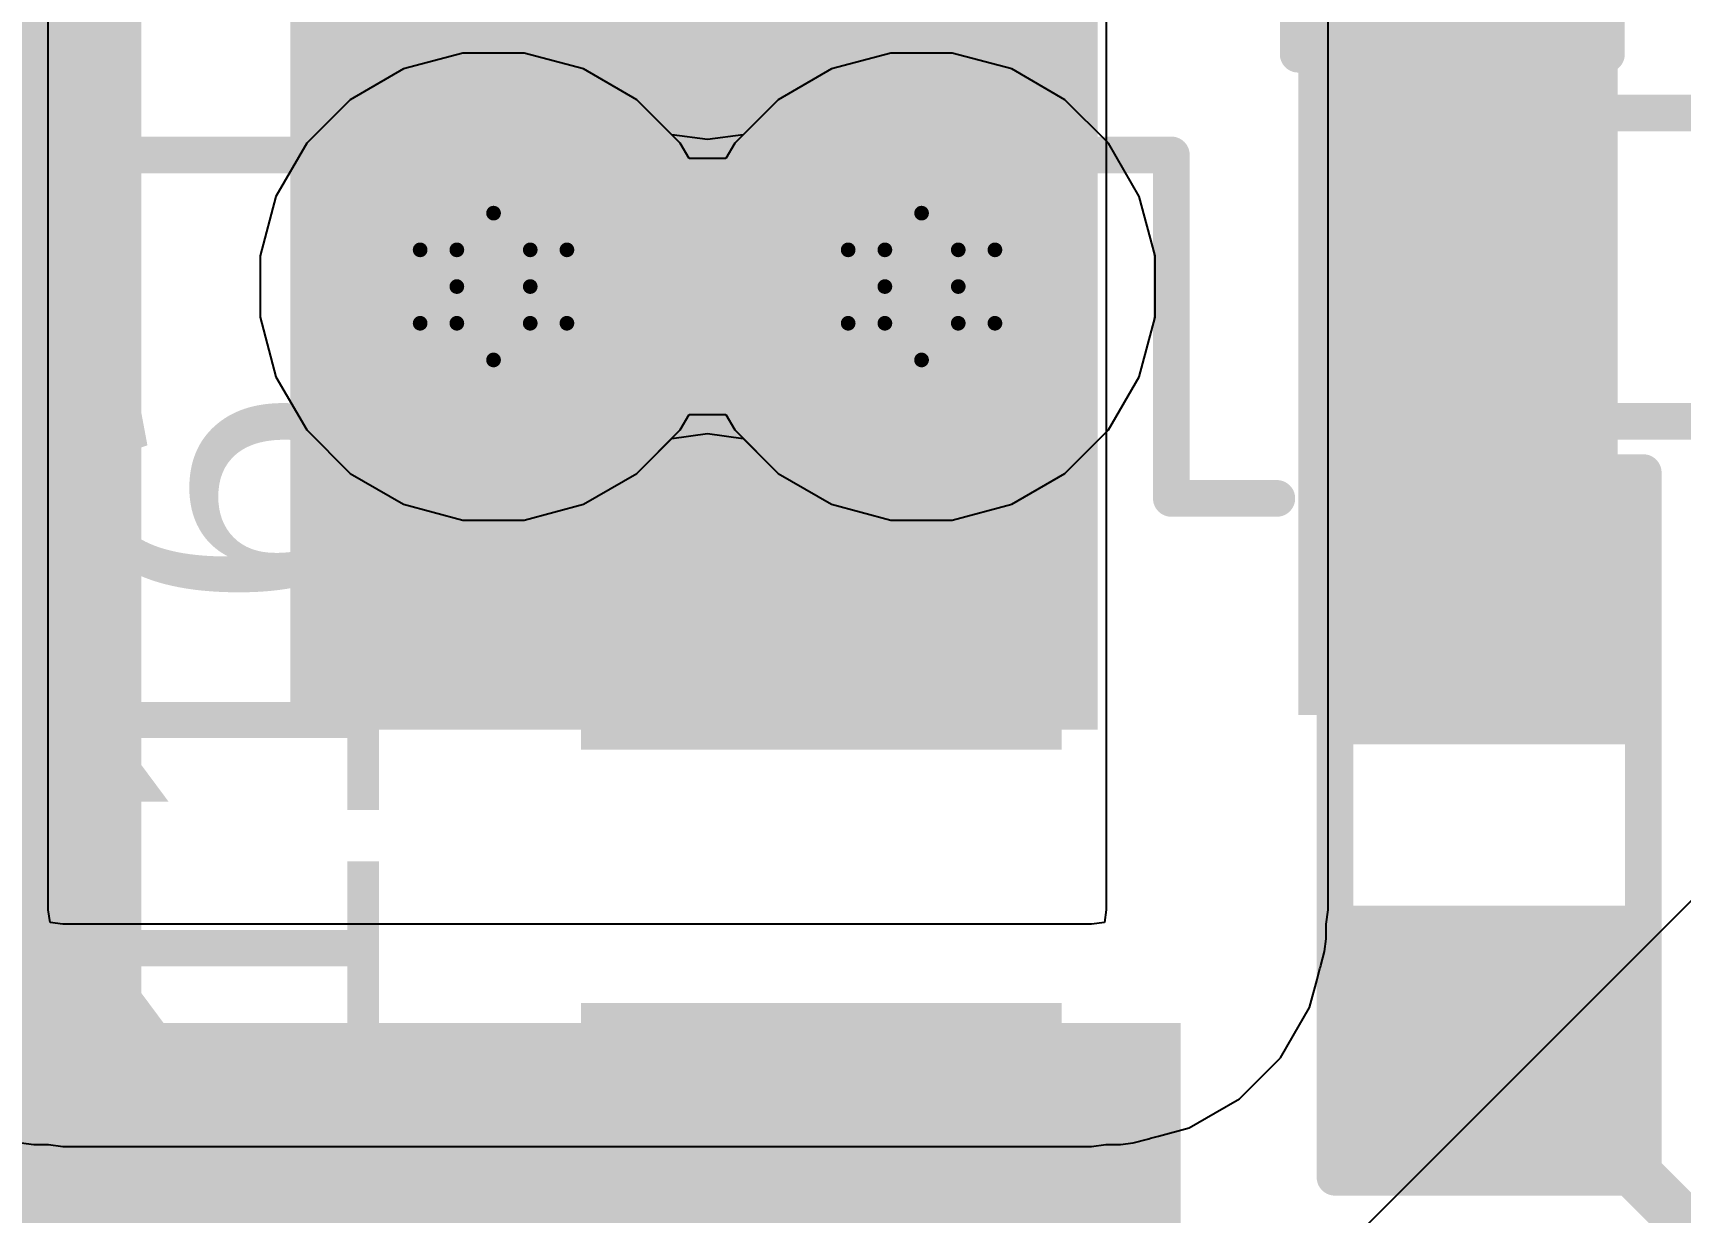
# Model space of a CAD drawing. Header units: inches. Extents: x -3 to 5437, y -3 to 5435.
# Drawn here: x 53.49 to 59.19, y 61.14 to 65.22 of the extents above; entities that cross this region are included whole.
import ezdxf

# ---------------------------------------------------------------- set-up
doc = ezdxf.new("R2010")
doc.units = ezdxf.units.IN
for name, color, linetype in [('Bottom Layer', 5, 'Continuous'), ('Bottom Solder', 6, 'Continuous'), ('Drill Drawing', 1, 'Continuous'), ('GND', 16, 'Continuous'), ('PWR', 76, 'Continuous'), ('Top Layer', 1, 'Continuous'), ('Top Overlay', 2, 'Continuous'), ('Top Paste', 8, 'Continuous'), ('Top Solder', 216, 'Continuous'), ('Via Holes', 16, 'Continuous')]:
    doc.layers.add(name, color=color, linetype=linetype)
doc.styles.add('Arial', font='', dxfattribs={"height": 0.2})
doc.styles.get('Arial').set_extended_font_data('Arial')

# ---------------------------------------------------------------- blocks, each defined once
blk = doc.blocks.new('C___0805_17')
at = {"layer": 'Top Layer'}
for points in [[(-1.524, 0.762), (-0.508, 0.762), (-0.508, -0.762), (-1.524, -0.762)], [(0.508, 0.762), (1.524, 0.762), (1.524, -0.762), (0.508, -0.762)]]:
    blk.add_hatch(color=1, dxfattribs=at).paths.add_polyline_path(points)
at = {"layer": 'Top Paste'}
for points in [[(-1.524, 0.762), (-0.508, 0.762), (-0.508, -0.762), (-1.524, -0.762)], [(0.508, 0.762), (1.524, 0.762), (1.524, -0.762), (0.508, -0.762)]]:
    blk.add_hatch(color=8, dxfattribs=at).paths.add_polyline_path(points)
at = {"layer": 'Top Solder'}
for points in [[(-1.594, 0.832), (-0.438, 0.832), (-0.438, -0.832), (-1.594, -0.832)], [(0.438, 0.832), (1.594, 0.832), (1.594, -0.832), (0.438, -0.832)]]:
    blk.add_hatch(color=216, dxfattribs=at).paths.add_polyline_path(points)
at = {"layer": 'Top Overlay'}
for points in [[(-1.6256, -0.8636, 0.127, 0.127, 0), (-1.6256, 0.8636, 0.127, 0.127, 0)], [(-0.6096, 0.8636, 0.127, 0.127, 0), (-1.6256, 0.8636, 0.127, 0.127, 0)], [(1.6256, 0.8636, 0.127, 0.127, 0), (0.6096, 0.8636, 0.127, 0.127, 0)], [(1.6256, -0.8636, 0.127, 0.127, 0), (1.6256, 0.8636, 0.127, 0.127, 0)], [(-0.6096, -0.8636, 0.127, 0.127, 0), (-1.6256, -0.8636, 0.127, 0.127, 0)], [(1.6256, -0.8636, 0.127, 0.127, 0), (0.6096, -0.8636, 0.127, 0.127, 0)]]:
    blk.add_lwpolyline(points, format="xyseb", dxfattribs=at)
for points in [[(-1.6574, 0.8636, 0.0635, 0.0635, 1), (-1.5938, 0.8636, 0.0635, 0.0635, 1)], [(-1.6574, 0.8636, 0.0635, 0.0635, 1), (-1.5938, 0.8636, 0.0635, 0.0635, 1)], [(-0.6413, 0.8636, 0.0635, 0.0635, 1), (-0.5778, 0.8636, 0.0635, 0.0635, 1)], [(0.5778, 0.8636, 0.0635, 0.0635, 1), (0.6413, 0.8636, 0.0635, 0.0635, 1)], [(1.5938, 0.8636, 0.0635, 0.0635, 1), (1.6574, 0.8636, 0.0635, 0.0635, 1)], [(1.5938, 0.8636, 0.0635, 0.0635, 1), (1.6574, 0.8636, 0.0635, 0.0635, 1)], [(-1.6574, -0.8636, 0.0635, 0.0635, 1), (-1.5938, -0.8636, 0.0635, 0.0635, 1)], [(-1.6574, -0.8636, 0.0635, 0.0635, 1), (-1.5938, -0.8636, 0.0635, 0.0635, 1)], [(-0.6413, -0.8636, 0.0635, 0.0635, 1), (-0.5778, -0.8636, 0.0635, 0.0635, 1)], [(0.5778, -0.8636, 0.0635, 0.0635, 1), (0.6413, -0.8636, 0.0635, 0.0635, 1)], [(1.5938, -0.8636, 0.0635, 0.0635, 1), (1.6574, -0.8636, 0.0635, 0.0635, 1)], [(1.5938, -0.8636, 0.0635, 0.0635, 1), (1.6574, -0.8636, 0.0635, 0.0635, 1)]]:
    blk.add_lwpolyline(points, format="xyseb", close=True, dxfattribs=at)
blk = doc.blocks.new('R___0603_23')
at = {"layer": 'Top Layer'}
for points in [[(-0.381, 0.4445), (-0.381, -0.4445), (-1.143, -0.4445), (-1.143, 0.4445)], [(1.143, 0.4445), (1.143, -0.4445), (0.381, -0.4445), (0.381, 0.4445)]]:
    blk.add_hatch(color=1, dxfattribs=at).paths.add_polyline_path(points)
at = {"layer": 'Top Paste'}
for points in [[(-0.381, 0.4445), (-0.381, -0.4445), (-1.143, -0.4445), (-1.143, 0.4445)], [(1.143, 0.4445), (1.143, -0.4445), (0.381, -0.4445), (0.381, 0.4445)]]:
    blk.add_hatch(color=8, dxfattribs=at).paths.add_polyline_path(points)
at = {"layer": 'Top Solder'}
for points in [[(-0.2794, 0.5461), (-0.2794, -0.5461), (-1.2446, -0.5461), (-1.2446, 0.5461)], [(1.2446, 0.5461), (1.2446, -0.5461), (0.2794, -0.5461), (0.2794, 0.5461)]]:
    blk.add_hatch(color=216, dxfattribs=at).paths.add_polyline_path(points)
at = {"layer": 'Top Overlay'}
for points in [[(-1.2192, 0.5334, 0.127, 0.127, 0), (-1.2192, -0.5334, 0.127, 0.127, 0)], [(-1.2192, 0.5334, 0.127, 0.127, 0), (1.2192, 0.5334, 0.127, 0.127, 0)], [(1.2192, 0.5334, 0.127, 0.127, 0), (1.2192, -0.5334, 0.127, 0.127, 0)], [(-1.2192, -0.5334, 0.127, 0.127, 0), (1.2192, -0.5334, 0.127, 0.127, 0)]]:
    blk.add_lwpolyline(points, format="xyseb", dxfattribs=at)
for points in [[(-1.25095, 0.5334, 0.0635, 0.0635, 1), (-1.18745, 0.5334, 0.0635, 0.0635, 1)], [(-1.25095, 0.5334, 0.0635, 0.0635, 1), (-1.18745, 0.5334, 0.0635, 0.0635, 1)], [(1.18745, 0.5334, 0.0635, 0.0635, 1), (1.25095, 0.5334, 0.0635, 0.0635, 1)], [(1.18745, 0.5334, 0.0635, 0.0635, 1), (1.25095, 0.5334, 0.0635, 0.0635, 1)], [(-1.25095, -0.5334, 0.0635, 0.0635, 1), (-1.18745, -0.5334, 0.0635, 0.0635, 1)], [(-1.25095, -0.5334, 0.0635, 0.0635, 1), (-1.18745, -0.5334, 0.0635, 0.0635, 1)], [(1.18745, -0.5334, 0.0635, 0.0635, 1), (1.25095, -0.5334, 0.0635, 0.0635, 1)], [(1.18745, -0.5334, 0.0635, 0.0635, 1), (1.25095, -0.5334, 0.0635, 0.0635, 1)]]:
    blk.add_lwpolyline(points, format="xyseb", close=True, dxfattribs=at)
blk = doc.blocks.new('R___0603_24')
at = {"layer": 'Top Layer'}
for points in [[(-0.381, 0.4445), (-0.381, -0.4445), (-1.143, -0.4445), (-1.143, 0.4445)], [(1.143, 0.4445), (1.143, -0.4445), (0.381, -0.4445), (0.381, 0.4445)]]:
    blk.add_hatch(color=1, dxfattribs=at).paths.add_polyline_path(points)
at = {"layer": 'Top Paste'}
for points in [[(-0.381, 0.4445), (-0.381, -0.4445), (-1.143, -0.4445), (-1.143, 0.4445)], [(1.143, 0.4445), (1.143, -0.4445), (0.381, -0.4445), (0.381, 0.4445)]]:
    blk.add_hatch(color=8, dxfattribs=at).paths.add_polyline_path(points)
at = {"layer": 'Top Solder'}
for points in [[(-0.2794, 0.5461), (-0.2794, -0.5461), (-1.2446, -0.5461), (-1.2446, 0.5461)], [(1.2446, 0.5461), (1.2446, -0.5461), (0.2794, -0.5461), (0.2794, 0.5461)]]:
    blk.add_hatch(color=216, dxfattribs=at).paths.add_polyline_path(points)
at = {"layer": 'Top Overlay'}
for points in [[(-1.2192, -0.5334, 0.127, 0.127, 0), (-1.2192, 0.5334, 0.127, 0.127, 0)], [(-1.2192, 0.5334, 0.127, 0.127, 0), (1.2192, 0.5334, 0.127, 0.127, 0)], [(1.2192, -0.5334, 0.127, 0.127, 0), (1.2192, 0.5334, 0.127, 0.127, 0)], [(-1.2192, -0.5334, 0.127, 0.127, 0), (1.2192, -0.5334, 0.127, 0.127, 0)]]:
    blk.add_lwpolyline(points, format="xyseb", dxfattribs=at)
for points in [[(-1.25095, 0.5334, 0.0635, 0.0635, 1), (-1.18745, 0.5334, 0.0635, 0.0635, 1)], [(-1.25095, 0.5334, 0.0635, 0.0635, 1), (-1.18745, 0.5334, 0.0635, 0.0635, 1)], [(1.18745, 0.5334, 0.0635, 0.0635, 1), (1.25095, 0.5334, 0.0635, 0.0635, 1)], [(1.18745, 0.5334, 0.0635, 0.0635, 1), (1.25095, 0.5334, 0.0635, 0.0635, 1)], [(-1.25095, -0.5334, 0.0635, 0.0635, 1), (-1.18745, -0.5334, 0.0635, 0.0635, 1)], [(-1.25095, -0.5334, 0.0635, 0.0635, 1), (-1.18745, -0.5334, 0.0635, 0.0635, 1)], [(1.18745, -0.5334, 0.0635, 0.0635, 1), (1.25095, -0.5334, 0.0635, 0.0635, 1)], [(1.18745, -0.5334, 0.0635, 0.0635, 1), (1.25095, -0.5334, 0.0635, 0.0635, 1)]]:
    blk.add_lwpolyline(points, format="xyseb", close=True, dxfattribs=at)
blk = doc.blocks.new('C___0603_32')
at = {"layer": 'Top Layer'}
for points in [[(-0.381, 0.4445), (-0.381, -0.4445), (-1.143, -0.4445), (-1.143, 0.4445)], [(1.143, 0.4445), (1.143, -0.4445), (0.381, -0.4445), (0.381, 0.4445)]]:
    blk.add_hatch(color=1, dxfattribs=at).paths.add_polyline_path(points)
at = {"layer": 'Top Paste'}
for points in [[(-0.381, 0.4445), (-0.381, -0.4445), (-1.143, -0.4445), (-1.143, 0.4445)], [(1.143, 0.4445), (1.143, -0.4445), (0.381, -0.4445), (0.381, 0.4445)]]:
    blk.add_hatch(color=8, dxfattribs=at).paths.add_polyline_path(points)
at = {"layer": 'Top Solder'}
for points in [[(-0.321, 0.5045), (-0.321, -0.5045), (-1.203, -0.5045), (-1.203, 0.5045)], [(1.203, 0.5045), (1.203, -0.5045), (0.321, -0.5045), (0.321, 0.5045)]]:
    blk.add_hatch(color=216, dxfattribs=at).paths.add_polyline_path(points)
at = {"layer": 'Top Overlay'}
for points in [[(-1.2446, -0.5334, 0.127, 0.127, 0), (-1.2446, 0.5334, 0.127, 0.127, 0)], [(-0.4572, 0.5334, 0.127, 0.127, 0), (-1.2446, 0.5334, 0.127, 0.127, 0)], [(1.2446, 0.5334, 0.127, 0.127, 0), (0.4572, 0.5334, 0.127, 0.127, 0)], [(1.2446, -0.5334, 0.127, 0.127, 0), (1.2446, 0.5334, 0.127, 0.127, 0)], [(-0.4572, -0.5334, 0.127, 0.127, 0), (-1.2446, -0.5334, 0.127, 0.127, 0)], [(1.2446, -0.5334, 0.127, 0.127, 0), (0.4572, -0.5334, 0.127, 0.127, 0)]]:
    blk.add_lwpolyline(points, format="xyseb", dxfattribs=at)
for points in [[(-1.2764, 0.5334, 0.0635, 0.0635, 1), (-1.2128, 0.5334, 0.0635, 0.0635, 1)], [(-1.2764, 0.5334, 0.0635, 0.0635, 1), (-1.2128, 0.5334, 0.0635, 0.0635, 1)], [(-0.4889, 0.5334, 0.0635, 0.0635, 1), (-0.4254, 0.5334, 0.0635, 0.0635, 1)], [(0.4254, 0.5334, 0.0635, 0.0635, 1), (0.4889, 0.5334, 0.0635, 0.0635, 1)], [(1.2128, 0.5334, 0.0635, 0.0635, 1), (1.2764, 0.5334, 0.0635, 0.0635, 1)], [(1.2128, 0.5334, 0.0635, 0.0635, 1), (1.2764, 0.5334, 0.0635, 0.0635, 1)], [(-1.2764, -0.5334, 0.0635, 0.0635, 1), (-1.2128, -0.5334, 0.0635, 0.0635, 1)], [(-1.2764, -0.5334, 0.0635, 0.0635, 1), (-1.2128, -0.5334, 0.0635, 0.0635, 1)], [(-0.4889, -0.5334, 0.0635, 0.0635, 1), (-0.4254, -0.5334, 0.0635, 0.0635, 1)], [(0.4254, -0.5334, 0.0635, 0.0635, 1), (0.4889, -0.5334, 0.0635, 0.0635, 1)], [(1.2128, -0.5334, 0.0635, 0.0635, 1), (1.2764, -0.5334, 0.0635, 0.0635, 1)], [(1.2128, -0.5334, 0.0635, 0.0635, 1), (1.2764, -0.5334, 0.0635, 0.0635, 1)]]:
    blk.add_lwpolyline(points, format="xyseb", close=True, dxfattribs=at)

msp = doc.modelspace()

# ---------------------------------------------------------------- hatches: boundary and pattern name
at = {"layer": 'Bottom Layer'}
h = msp.add_hatch(color=5, dxfattribs=at)
edge = h.paths.add_edge_path()
edge.add_arc((55.0843, 64.347), 0.3, 0, 360)
h = msp.add_hatch(color=5, dxfattribs=at)
edge = h.paths.add_edge_path()
edge.add_arc((56.5658, 64.347), 0.3, 0, 360)
at = {"layer": 'Bottom Solder'}
h = msp.add_hatch(color=6, dxfattribs=at)
edge = h.paths.add_edge_path()
edge.add_arc((55.0843, 64.347), 0.15, 0, 360)
h = msp.add_hatch(color=6, dxfattribs=at)
edge = h.paths.add_edge_path()
edge.add_arc((56.5658, 64.347), 0.15, 0, 360)
at = {"layer": 'GND'}
h = msp.add_hatch(color=16, dxfattribs=at)
edge = h.paths.add_edge_path()
edge.add_arc((55.0843, 64.347), 0.3, 0, 360)
h = msp.add_hatch(color=16, dxfattribs=at)
edge = h.paths.add_edge_path()
edge.add_arc((56.5658, 64.347), 0.3, 0, 360)
at = {"layer": 'PWR'}
h = msp.add_hatch(color=76, dxfattribs=at)
edge = h.paths.add_edge_path()
edge.add_arc((55.0843, 64.347), 0.3, 0, 360)
h = msp.add_hatch(color=76, dxfattribs=at)
edge = h.paths.add_edge_path()
edge.add_arc((56.5658, 64.347), 0.3, 0, 360)
at = {"layer": 'Top Layer'}
for points in [[(54.3814, 62.8142), (57.1754, 62.8142), (57.1754, 78.232), (54.3814, 78.232)], [(49.9618, 53.5743), (53.8655, 53.5743), (53.8655, 71.4285), (49.9618, 71.4285)], [(57.8695, 62.865), (58.9748, 62.865), (58.9748, 66.0146), (57.8695, 66.0146)], [(50.8662, 59.5698), (57.4631, 59.5698), (57.4631, 61.7982), (50.8662, 61.7982)]]:
    msp.add_hatch(color=1, dxfattribs=at).paths.add_polyline_path(points)
h = msp.add_hatch(color=1, dxfattribs=at)
edge = h.paths.add_edge_path()
edge.add_arc((55.0843, 64.347), 0.3, 0, 360)
h = msp.add_hatch(color=1, dxfattribs=at)
edge = h.paths.add_edge_path()
edge.add_arc((56.5658, 64.347), 0.3, 0, 360)
at = {"layer": 'Top Solder'}
h = msp.add_hatch(color=216, dxfattribs=at)
edge = h.paths.add_edge_path()
edge.add_arc((55.0843, 64.347), 0.15, 0, 360)
h = msp.add_hatch(color=216, dxfattribs=at)
edge = h.paths.add_edge_path()
edge.add_arc((56.5658, 64.347), 0.15, 0, 360)
at = {"layer": 'Via Holes'}
h = msp.add_hatch(color=7, dxfattribs=at)
edge = h.paths.add_edge_path()
edge.add_arc((55.0843, 64.347), 0.15, 0, 360)
h = msp.add_hatch(color=7, dxfattribs=at)
edge = h.paths.add_edge_path()
edge.add_arc((56.5658, 64.347), 0.15, 0, 360)

# ---------------------------------------------------------------- linework, layer by layer
at = {"layer": 'Bottom Layer'}
for p, q in [((54.9779, 65.155), (54.7724, 65.0999)), ((55.1907, 65.155), (54.9779, 65.155)), ((55.3962, 65.0999), (55.1907, 65.155)), ((56.4594, 65.155), (56.2539, 65.0999)), ((56.6722, 65.155), (56.4594, 65.155)), ((56.8777, 65.0999), (56.6722, 65.155)), ((54.7724, 65.0999), (54.5882, 64.9935)), ((55.5804, 64.9935), (55.3962, 65.0999)), ((56.2539, 65.0999), (56.0697, 64.9935)), ((57.0619, 64.9935), (56.8777, 65.0999)), ((54.5882, 64.9935), (54.4377, 64.8431)), ((55.7308, 64.8431), (55.5804, 64.9935)), ((56.0697, 64.9935), (55.9192, 64.8431)), ((57.2124, 64.8431), (57.0619, 64.9935)), ((54.4377, 64.8431), (54.3313, 64.6588)), ((55.7615, 64.7899), (55.7308, 64.8431)), ((55.9192, 64.8431), (55.8885, 64.7899)), ((57.3187, 64.6588), (57.2124, 64.8431)), ((55.8885, 64.7899), (55.7615, 64.7899)), ((54.3313, 64.6588), (54.2763, 64.4533)), ((57.3738, 64.4533), (57.3187, 64.6588)), ((54.2763, 64.4533), (54.2763, 64.2406)), ((57.3738, 64.2406), (57.3738, 64.4533)), ((54.2763, 64.2406), (54.3313, 64.0351)), ((57.3187, 64.0351), (57.3738, 64.2406)), ((54.3313, 64.0351), (54.4377, 63.8508)), ((57.2124, 63.8508), (57.3187, 64.0351)), ((55.7308, 63.8508), (55.7615, 63.904)), ((55.7615, 63.904), (55.8885, 63.904)), ((55.8885, 63.904), (55.9192, 63.8508)), ((54.4377, 63.8508), (54.5882, 63.7004)), ((55.5804, 63.7004), (55.7308, 63.8508)), ((55.9192, 63.8508), (56.0697, 63.7004)), ((57.0619, 63.7004), (57.2124, 63.8508)), ((54.5882, 63.7004), (54.7724, 63.594)), ((55.3962, 63.594), (55.5804, 63.7004)), ((56.0697, 63.7004), (56.2539, 63.594)), ((56.8777, 63.594), (57.0619, 63.7004)), ((54.7724, 63.594), (54.9779, 63.539)), ((55.1907, 63.539), (55.3962, 63.594)), ((56.2539, 63.594), (56.4594, 63.539)), ((56.6722, 63.539), (56.8777, 63.594)), ((54.9779, 63.539), (55.1907, 63.539)), ((56.4594, 63.539), (56.6722, 63.539))]:
    msp.add_line(p, q, dxfattribs=at)
at = {"layer": 'Bottom Solder'}
msp.add_line((0.3381, 3.382), (5436.9008, 5435.1662), dxfattribs=at)
at = {"layer": 'Drill Drawing'}
for points in [[(54.9573, 64.474, 0.0508, 0.0508, 0), (55.0843, 64.601, 0.0508, 0.0508, 0)], [(55.0843, 64.601, 0.0508, 0.0508, 0), (55.2113, 64.474, 0.0508, 0.0508, 0)], [(56.4388, 64.474, 0.0508, 0.0508, 0), (56.5658, 64.601, 0.0508, 0.0508, 0)], [(56.5658, 64.601, 0.0508, 0.0508, 0), (56.6928, 64.474, 0.0508, 0.0508, 0)], [(54.8303, 64.474, 0.0508, 0.0508, 0), (54.9573, 64.347, 0.0508, 0.0508, 0)], [(54.8303, 64.474, 0.0508, 0.0508, 0), (54.9573, 64.474, 0.0508, 0.0508, 0)], [(55.2113, 64.474, 0.0508, 0.0508, 0), (55.3383, 64.474, 0.0508, 0.0508, 0)], [(55.2113, 64.347, 0.0508, 0.0508, 0), (55.3383, 64.474, 0.0508, 0.0508, 0)], [(56.3118, 64.474, 0.0508, 0.0508, 0), (56.4388, 64.347, 0.0508, 0.0508, 0)], [(56.3118, 64.474, 0.0508, 0.0508, 0), (56.4388, 64.474, 0.0508, 0.0508, 0)], [(56.6928, 64.474, 0.0508, 0.0508, 0), (56.8198, 64.474, 0.0508, 0.0508, 0)], [(56.6928, 64.347, 0.0508, 0.0508, 0), (56.8198, 64.474, 0.0508, 0.0508, 0)], [(54.8303, 64.22, 0.0508, 0.0508, 0), (54.9573, 64.347, 0.0508, 0.0508, 0)], [(55.2113, 64.347, 0.0508, 0.0508, 0), (55.3383, 64.22, 0.0508, 0.0508, 0)], [(56.3118, 64.22, 0.0508, 0.0508, 0), (56.4388, 64.347, 0.0508, 0.0508, 0)], [(56.6928, 64.347, 0.0508, 0.0508, 0), (56.8198, 64.22, 0.0508, 0.0508, 0)], [(54.8303, 64.22, 0.0508, 0.0508, 0), (54.9573, 64.22, 0.0508, 0.0508, 0)], [(54.9573, 64.22, 0.0508, 0.0508, 0), (55.0843, 64.093, 0.0508, 0.0508, 0)], [(55.0843, 64.093, 0.0508, 0.0508, 0), (55.2113, 64.22, 0.0508, 0.0508, 0)], [(55.2113, 64.22, 0.0508, 0.0508, 0), (55.3383, 64.22, 0.0508, 0.0508, 0)], [(56.3118, 64.22, 0.0508, 0.0508, 0), (56.4388, 64.22, 0.0508, 0.0508, 0)], [(56.4388, 64.22, 0.0508, 0.0508, 0), (56.5658, 64.093, 0.0508, 0.0508, 0)], [(56.5658, 64.093, 0.0508, 0.0508, 0), (56.6928, 64.22, 0.0508, 0.0508, 0)], [(56.6928, 64.22, 0.0508, 0.0508, 0), (56.8198, 64.22, 0.0508, 0.0508, 0)]]:
    msp.add_lwpolyline(points, format="xyseb", dxfattribs=at)
for points in [[(55.0716, 64.601, 0.0254, 0.0254, 1), (55.097, 64.601, 0.0254, 0.0254, 1)], [(55.0716, 64.601, 0.0254, 0.0254, 1), (55.097, 64.601, 0.0254, 0.0254, 1)], [(56.5531, 64.601, 0.0254, 0.0254, 1), (56.5785, 64.601, 0.0254, 0.0254, 1)], [(56.5531, 64.601, 0.0254, 0.0254, 1), (56.5785, 64.601, 0.0254, 0.0254, 1)], [(54.8176, 64.474, 0.0254, 0.0254, 1), (54.843, 64.474, 0.0254, 0.0254, 1)], [(54.8176, 64.474, 0.0254, 0.0254, 1), (54.843, 64.474, 0.0254, 0.0254, 1)], [(54.9446, 64.474, 0.0254, 0.0254, 1), (54.97, 64.474, 0.0254, 0.0254, 1)], [(54.9446, 64.474, 0.0254, 0.0254, 1), (54.97, 64.474, 0.0254, 0.0254, 1)], [(55.1986, 64.474, 0.0254, 0.0254, 1), (55.224, 64.474, 0.0254, 0.0254, 1)], [(55.1986, 64.474, 0.0254, 0.0254, 1), (55.224, 64.474, 0.0254, 0.0254, 1)], [(55.3256, 64.474, 0.0254, 0.0254, 1), (55.351, 64.474, 0.0254, 0.0254, 1)], [(55.3256, 64.474, 0.0254, 0.0254, 1), (55.351, 64.474, 0.0254, 0.0254, 1)], [(56.2991, 64.474, 0.0254, 0.0254, 1), (56.3245, 64.474, 0.0254, 0.0254, 1)], [(56.2991, 64.474, 0.0254, 0.0254, 1), (56.3245, 64.474, 0.0254, 0.0254, 1)], [(56.4261, 64.474, 0.0254, 0.0254, 1), (56.4515, 64.474, 0.0254, 0.0254, 1)], [(56.4261, 64.474, 0.0254, 0.0254, 1), (56.4515, 64.474, 0.0254, 0.0254, 1)], [(56.6801, 64.474, 0.0254, 0.0254, 1), (56.7055, 64.474, 0.0254, 0.0254, 1)], [(56.6801, 64.474, 0.0254, 0.0254, 1), (56.7055, 64.474, 0.0254, 0.0254, 1)], [(56.8071, 64.474, 0.0254, 0.0254, 1), (56.8325, 64.474, 0.0254, 0.0254, 1)], [(56.8071, 64.474, 0.0254, 0.0254, 1), (56.8325, 64.474, 0.0254, 0.0254, 1)], [(54.9446, 64.347, 0.0254, 0.0254, 1), (54.97, 64.347, 0.0254, 0.0254, 1)], [(54.9446, 64.347, 0.0254, 0.0254, 1), (54.97, 64.347, 0.0254, 0.0254, 1)], [(55.1986, 64.347, 0.0254, 0.0254, 1), (55.224, 64.347, 0.0254, 0.0254, 1)], [(55.1986, 64.347, 0.0254, 0.0254, 1), (55.224, 64.347, 0.0254, 0.0254, 1)], [(56.4261, 64.347, 0.0254, 0.0254, 1), (56.4515, 64.347, 0.0254, 0.0254, 1)], [(56.4261, 64.347, 0.0254, 0.0254, 1), (56.4515, 64.347, 0.0254, 0.0254, 1)], [(56.6801, 64.347, 0.0254, 0.0254, 1), (56.7055, 64.347, 0.0254, 0.0254, 1)], [(56.6801, 64.347, 0.0254, 0.0254, 1), (56.7055, 64.347, 0.0254, 0.0254, 1)], [(54.8176, 64.22, 0.0254, 0.0254, 1), (54.843, 64.22, 0.0254, 0.0254, 1)], [(54.8176, 64.22, 0.0254, 0.0254, 1), (54.843, 64.22, 0.0254, 0.0254, 1)], [(54.9446, 64.22, 0.0254, 0.0254, 1), (54.97, 64.22, 0.0254, 0.0254, 1)], [(54.9446, 64.22, 0.0254, 0.0254, 1), (54.97, 64.22, 0.0254, 0.0254, 1)], [(55.1986, 64.22, 0.0254, 0.0254, 1), (55.224, 64.22, 0.0254, 0.0254, 1)], [(55.1986, 64.22, 0.0254, 0.0254, 1), (55.224, 64.22, 0.0254, 0.0254, 1)], [(55.3256, 64.22, 0.0254, 0.0254, 1), (55.351, 64.22, 0.0254, 0.0254, 1)], [(55.3256, 64.22, 0.0254, 0.0254, 1), (55.351, 64.22, 0.0254, 0.0254, 1)], [(56.2991, 64.22, 0.0254, 0.0254, 1), (56.3245, 64.22, 0.0254, 0.0254, 1)], [(56.2991, 64.22, 0.0254, 0.0254, 1), (56.3245, 64.22, 0.0254, 0.0254, 1)], [(56.4261, 64.22, 0.0254, 0.0254, 1), (56.4515, 64.22, 0.0254, 0.0254, 1)], [(56.4261, 64.22, 0.0254, 0.0254, 1), (56.4515, 64.22, 0.0254, 0.0254, 1)], [(56.6801, 64.22, 0.0254, 0.0254, 1), (56.7055, 64.22, 0.0254, 0.0254, 1)], [(56.6801, 64.22, 0.0254, 0.0254, 1), (56.7055, 64.22, 0.0254, 0.0254, 1)], [(56.8071, 64.22, 0.0254, 0.0254, 1), (56.8325, 64.22, 0.0254, 0.0254, 1)], [(56.8071, 64.22, 0.0254, 0.0254, 1), (56.8325, 64.22, 0.0254, 0.0254, 1)], [(55.0716, 64.093, 0.0254, 0.0254, 1), (55.097, 64.093, 0.0254, 0.0254, 1)], [(55.0716, 64.093, 0.0254, 0.0254, 1), (55.097, 64.093, 0.0254, 0.0254, 1)], [(56.5531, 64.093, 0.0254, 0.0254, 1), (56.5785, 64.093, 0.0254, 0.0254, 1)], [(56.5531, 64.093, 0.0254, 0.0254, 1), (56.5785, 64.093, 0.0254, 0.0254, 1)]]:
    msp.add_lwpolyline(points, format="xyseb", close=True, dxfattribs=at)
at = {"layer": 'GND'}
for p, q in [((57.2043, 70.652), (57.2043, 62.1907)), ((57.9729, 62.1907), (57.9729, 70.652)), ((53.5432, 62.1907), (53.5432, 68.2896)), ((53.5491, 62.1462), (53.5432, 62.1907)), ((53.5936, 62.1403), (53.5491, 62.1462)), ((57.1985, 62.1462), (57.1539, 62.1403)), ((57.2043, 62.1907), (57.1985, 62.1462)), ((57.9663, 62.1408), (57.9729, 62.1907)), ((57.1539, 62.1403), (53.5936, 62.1403)), ((57.9605, 62.0459), (57.9663, 62.0904)), ((57.9663, 62.0904), (57.9663, 62.1408)), ((57.9474, 61.9972), (57.9605, 62.0458)), ((57.9605, 62.0458), (57.9605, 62.0459)), ((57.9605, 62.0459), (57.9605, 62.0459)), ((57.9346, 61.9492), (57.9446, 61.9867)), ((57.9446, 61.9867), (57.9467, 61.9918)), ((57.9467, 61.9918), (57.9474, 61.9972)), ((57.9085, 61.8521), (57.9346, 61.9492)), ((57.8521, 61.7544), (57.9085, 61.852)), ((57.9085, 61.852), (57.9085, 61.8521)), ((57.9085, 61.8521), (57.9085, 61.8521)), ((57.8082, 61.6783), (57.8521, 61.7544)), ((57.7373, 61.6074), (57.8082, 61.6783)), ((57.8082, 61.6783), (57.8082, 61.6783)), ((57.8082, 61.6783), (57.8082, 61.6783)), ((57.6664, 61.5364), (57.7373, 61.6074)), ((57.5826, 61.4881), (57.6663, 61.5364)), ((57.6663, 61.5364), (57.6663, 61.5364)), ((57.6663, 61.5364), (57.6664, 61.5364)), ((57.4926, 61.4361), (57.5826, 61.4881)), ((57.3579, 61.4), (57.3856, 61.4074)), ((57.3856, 61.4074), (57.4926, 61.4361)), ((57.4926, 61.4361), (57.4926, 61.4361)), ((57.4926, 61.4361), (57.4926, 61.4361)), ((53.4488, 61.3842), (53.4933, 61.3783)), ((53.4933, 61.3783), (53.5437, 61.3783)), ((53.5437, 61.3783), (53.5936, 61.3717)), ((53.5936, 61.3717), (57.1539, 61.3717)), ((57.1539, 61.3717), (57.2039, 61.3783)), ((57.2039, 61.3783), (57.2542, 61.3783)), ((57.2542, 61.3783), (57.2987, 61.3842)), ((57.2987, 61.3842), (57.2988, 61.3842)), ((57.2988, 61.3842), (57.3474, 61.3972)), ((57.2988, 61.3842), (57.2988, 61.3842)), ((57.3474, 61.3972), (57.3529, 61.3979)), ((57.3529, 61.3979), (57.3579, 61.4))]:
    msp.add_line(p, q, dxfattribs=at)
at = {"layer": 'PWR'}
for p, q in [((54.9779, 65.155), (54.7724, 65.0999)), ((55.1907, 65.155), (54.9779, 65.155)), ((55.3962, 65.0999), (55.1907, 65.155)), ((56.4594, 65.155), (56.2539, 65.0999)), ((56.6722, 65.155), (56.4594, 65.155)), ((56.8777, 65.0999), (56.6722, 65.155)), ((54.7724, 65.0999), (54.5882, 64.9935)), ((55.5804, 64.9935), (55.3962, 65.0999)), ((56.2539, 65.0999), (56.0697, 64.9935)), ((57.0619, 64.9935), (56.8777, 65.0999)), ((54.5882, 64.9935), (54.4377, 64.8431)), ((55.7015, 64.8724), (55.5804, 64.9935)), ((56.0697, 64.9935), (55.9485, 64.8724)), ((57.2124, 64.8431), (57.0619, 64.9935)), ((54.4377, 64.8431), (54.3313, 64.6588)), ((55.825, 64.8558), (55.7015, 64.8724)), ((55.9485, 64.8724), (55.825, 64.8558)), ((57.3187, 64.6588), (57.2124, 64.8431)), ((54.3313, 64.6588), (54.2763, 64.4533)), ((57.3738, 64.4533), (57.3187, 64.6588)), ((54.2763, 64.4533), (54.2763, 64.2406)), ((57.3738, 64.2406), (57.3738, 64.4533)), ((54.2763, 64.2406), (54.3313, 64.0351)), ((57.3187, 64.0351), (57.3738, 64.2406)), ((54.3313, 64.0351), (54.4377, 63.8508)), ((57.2124, 63.8508), (57.3187, 64.0351)), ((54.4377, 63.8508), (54.5882, 63.7004)), ((55.5804, 63.7004), (55.7015, 63.8215)), ((55.7015, 63.8215), (55.825, 63.8381)), ((55.825, 63.8381), (55.9485, 63.8215)), ((55.9485, 63.8215), (56.0697, 63.7004)), ((57.0619, 63.7004), (57.2124, 63.8508)), ((54.5882, 63.7004), (54.7724, 63.594)), ((55.3962, 63.594), (55.5804, 63.7004)), ((56.0697, 63.7004), (56.2539, 63.594)), ((56.8777, 63.594), (57.0619, 63.7004)), ((54.7724, 63.594), (54.9779, 63.539)), ((55.1907, 63.539), (55.3962, 63.594)), ((56.2539, 63.594), (56.4594, 63.539)), ((56.6722, 63.539), (56.8777, 63.594)), ((54.9779, 63.539), (55.1907, 63.539)), ((56.4594, 63.539), (56.6722, 63.539))]:
    msp.add_line(p, q, dxfattribs=at)
at = {"layer": 'Top Layer'}
for points in [[(58.5303, 61.722, 0.1778, 0.1778, 0), (58.5938, 61.722, 0.1778, 0.1778, 0)], [(58.5938, 61.722, 0.1778, 0.1778, 0), (59.3293, 60.9865, 0.1778, 0.1778, 0)]]:
    msp.add_lwpolyline(points, format="xyseb", dxfattribs=at)
for points in [[(58.4859, 61.722, 0.0889, 0.0889, 1), (58.5748, 61.722, 0.0889, 0.0889, 1)], [(58.5494, 61.722, 0.0889, 0.0889, 1), (58.6383, 61.722, 0.0889, 0.0889, 1)], [(58.5494, 61.722, 0.0889, 0.0889, 1), (58.6383, 61.722, 0.0889, 0.0889, 1)]]:
    msp.add_lwpolyline(points, format="xyseb", close=True, dxfattribs=at)
at = {"layer": 'Top Overlay'}
for points in [[(53.4233, 64.8025, 0.127, 0.127, 0), (57.4303, 64.8025, 0.127, 0.127, 0)], [(57.4303, 63.6139, 0.127, 0.127, 0), (57.4303, 64.8025, 0.127, 0.127, 0)], [(57.4303, 63.6139, 0.127, 0.127, 0), (57.7954, 63.6139, 0.127, 0.127, 0)]]:
    msp.add_lwpolyline(points, format="xyseb", dxfattribs=at)
for points in [[(57.3986, 64.8025, 0.0635, 0.0635, 1), (57.4621, 64.8025, 0.0635, 0.0635, 1)], [(57.3986, 64.8025, 0.0635, 0.0635, 1), (57.4621, 64.8025, 0.0635, 0.0635, 1)], [(57.3986, 63.6139, 0.0635, 0.0635, 1), (57.4621, 63.6139, 0.0635, 0.0635, 1)], [(57.3986, 63.6139, 0.0635, 0.0635, 1), (57.4621, 63.6139, 0.0635, 0.0635, 1)], [(57.7637, 63.6139, 0.0635, 0.0635, 1), (57.8272, 63.6139, 0.0635, 0.0635, 1)]]:
    msp.add_lwpolyline(points, format="xyseb", close=True, dxfattribs=at)
at = {"layer": 'Top Solder'}
msp.add_line((0.3381, 3.382), (5436.9008, 5435.1662), dxfattribs=at)

# ---------------------------------------------------------------- block references
for name, p, rotation in [('C___0603_32', (58.4029, 66.3956), 270), ('C___0805_17', (56.2185, 62.3062), 270), ('R___0603_23', (58.5303, 62.484), 90)]:
    msp.add_blockref(name, p, dxfattribs=dict(rotation=rotation))
msp.add_blockref('R___0603_24', (59.1649, 64.4144))

# ---------------------------------------------------------------- texts
at = {"layer": 'Top Overlay', "style": 'Arial'}
msp.add_text('C116', height=1.016, rotation=90, dxfattribs=at).set_placement((54.6882, 60.6134))

doc.saveas('drawing.dxf')
